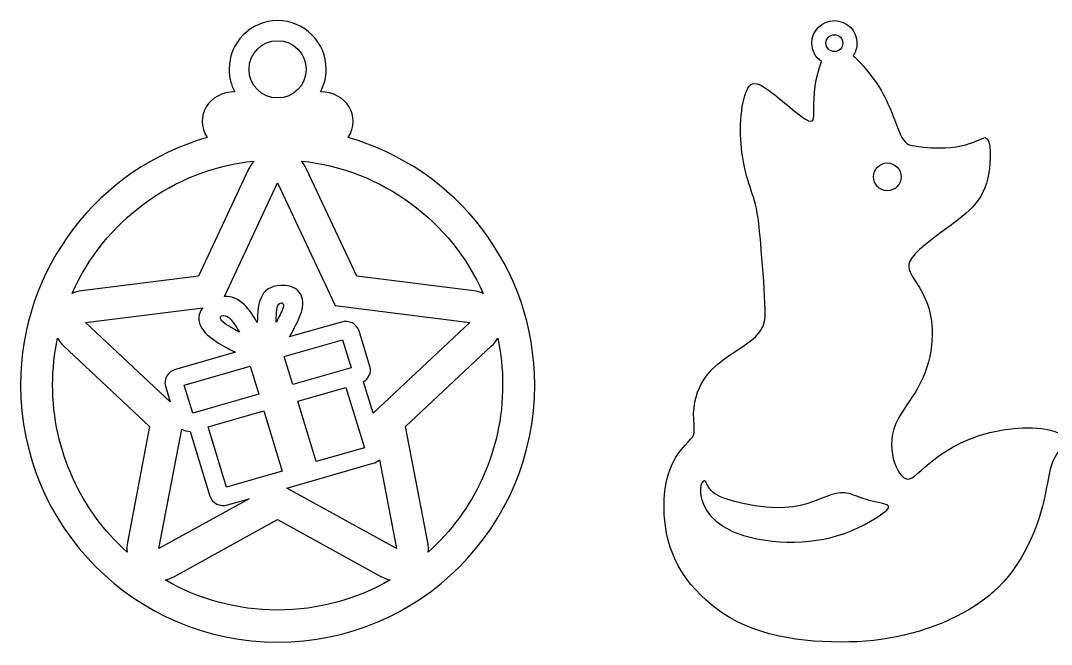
# Model space of a CAD drawing. Header units: centimetres. Extents: x 1 to 127, y -92 to 6.
# Drawn here: x 58.92 to 75.52, y -5.17 to 4.87 of the extents above; entities that cross this region are included whole.
import ezdxf

# ---------------------------------------------------------------- set-up
doc = ezdxf.new("R2010")
doc.units = ezdxf.units.CM
doc.header["$MEASUREMENT"] = 0
doc.layers.add('layer 1', color=7, linetype='Continuous')

msp = doc.modelspace()

# ---------------------------------------------------------------- linework, layer by layer
at = {"layer": 'layer 1', "color": 250}
for points, knots in [([(62.36792, 3.72116), (62.31035, 3.83006), (62.2777, 3.95418), (62.2777, 4.08595), (62.2777, 4.08595), (62.2777, 4.51767), (62.62766, 4.86763), (63.05938, 4.86763), (63.05938, 4.86763), (63.4911, 4.86763), (63.84106, 4.51767), (63.84106, 4.08595), (63.84106, 4.08595), (63.84106, 3.95418), (63.80841, 3.83006), (63.75084, 3.72116), (63.75084, 3.72116), (64.16048, 3.72116), (64.41575, 3.32569), (64.19352, 2.98636), (64.19352, 2.98636), (65.92751, 2.49327), (67.19743, 0.89779), (67.19743, -0.99433), (67.19743, -0.99433), (67.19743, -3.2797), (65.34476, -5.13237), (63.05938, -5.13237), (63.05938, -5.13237), (60.77401, -5.13237), (58.92133, -3.2797), (58.92133, -0.99433), (58.92133, -0.99433), (58.92133, 0.89779), (60.19125, 2.49328), (61.92524, 2.98636), (61.92524, 2.98636), (61.70299, 3.32565), (61.95832, 3.72116), (62.36792, 3.72116)], [0, 0, 0, 0, 0.09090909, 0.09090909, 0.09090909, 0.09090909, 0.18181818, 0.18181818, 0.18181818, 0.18181818, 0.27272727, 0.27272727, 0.27272727, 0.27272727, 0.36363636, 0.36363636, 0.36363636, 0.36363636, 0.45454545, 0.45454545, 0.45454545, 0.45454545, 0.54545455, 0.54545455, 0.54545455, 0.54545455, 0.63636364, 0.63636364, 0.63636364, 0.63636364, 0.72727273, 0.72727273, 0.72727273, 0.72727273, 0.81818182, 0.81818182, 0.81818182, 0.81818182, 1, 1, 1, 1]), ([(73.41634, -0.94608), (73.61461, -0.53868), (73.66609, -0.01768), (73.49181, 0.37897), (73.49181, 0.37897), (73.24617, 0.93797), (72.92768, 0.85677), (73.73691, 1.45772), (73.73691, 1.45772), (74.14639, 1.7618), (74.43229, 1.92654), (74.51054, 2.42538), (74.51054, 2.42538), (74.53114, 2.55672), (74.56516, 2.9905), (74.44605, 2.98479), (74.44605, 2.98479), (74.36467, 2.98088), (74.06688, 2.73076), (73.31805, 2.85108), (73.31805, 2.85108), (73.20868, 2.86866), (73.1563, 2.88055), (73.08268, 3.043), (73.08268, 3.043), (73.00907, 3.20546), (72.91426, 3.51849), (72.74902, 3.78942), (72.74902, 3.78942), (72.62418, 3.9941), (72.4592, 4.17473), (72.32386, 4.30207), (72.32386, 4.30207), (72.3628, 4.35992), (72.38552, 4.42958), (72.38552, 4.50455), (72.38552, 4.50455), (72.38552, 4.70508), (72.22297, 4.86763), (72.02244, 4.86763), (72.02244, 4.86763), (71.8219, 4.86763), (71.65935, 4.70508), (71.65935, 4.50455), (71.65935, 4.50455), (71.65935, 4.38182), (71.72025, 4.27333), (71.81347, 4.20761), (71.81347, 4.20761), (71.71739, 3.96228), (71.68745, 3.66801), (71.69206, 3.42711), (71.69206, 3.42711), (71.69475, 3.28715), (71.70163, 3.19491), (71.55941, 3.28145), (71.55941, 3.28145), (71.41719, 3.36798), (71.12587, 3.63329), (70.94333, 3.76102), (70.94333, 3.76102), (70.76078, 3.88878), (70.68701, 3.87896), (70.63089, 3.78158), (70.63089, 3.78158), (70.49572, 3.54708), (70.49171, 2.99905), (70.54125, 2.69024), (70.54125, 2.69024), (70.62544, 2.16548), (70.74757, 2.10064), (70.80537, 1.60175), (70.80537, 1.60175), (70.83228, 1.36943), (70.93222, 0.21274), (70.90402, 0.05196), (70.90402, 0.05196), (70.80277, -0.5252), (69.65422, -0.47329), (69.76256, -1.65701), (69.76256, -1.65701), (69.77968, -1.84411), (69.74038, -1.81569), (69.561, -2.03241), (69.561, -2.03241), (69.29593, -2.35267), (69.24112, -2.79804), (69.30173, -3.26513), (69.30173, -3.26513), (69.3827, -3.88926), (69.78393, -4.40791), (70.34275, -4.74114), (70.34275, -4.74114), (70.94255, -5.09881), (71.83037, -5.16882), (72.52704, -5.1173), (72.52704, -5.1173), (73.17919, -5.06907), (73.88954, -4.84109), (74.40158, -4.46996), (74.40158, -4.46996), (74.91816, -4.09555), (75.21469, -3.53845), (75.37222, -2.94541), (75.37222, -2.94541), (75.49706, -2.47546), (75.44283, -2.28327), (75.67993, -1.99845), (75.67993, -1.99845), (75.73021, -1.93805), (75.76065, -1.89781), (75.72794, -1.84732), (75.72794, -1.84732), (75.59991, -1.64964), (75.01013, -1.66802), (74.71167, -1.72167), (74.71167, -1.72167), (73.66691, -1.90947), (73.37499, -2.52807), (73.19823, -2.51071), (73.19823, -2.51071), (73.03399, -2.49457), (72.80447, -1.9771), (73.05342, -1.52894), (73.05342, -1.52894), (73.14439, -1.36514), (73.30589, -1.17308), (73.41634, -0.94608)], [0, 0, 0, 0, 0.03030303, 0.03030303, 0.03030303, 0.03030303, 0.06060606, 0.06060606, 0.06060606, 0.06060606, 0.09090909, 0.09090909, 0.09090909, 0.09090909, 0.12121212, 0.12121212, 0.12121212, 0.12121212, 0.15151515, 0.15151515, 0.15151515, 0.15151515, 0.18181818, 0.18181818, 0.18181818, 0.18181818, 0.21212121, 0.21212121, 0.21212121, 0.21212121, 0.24242424, 0.24242424, 0.24242424, 0.24242424, 0.27272727, 0.27272727, 0.27272727, 0.27272727, 0.3030303, 0.3030303, 0.3030303, 0.3030303, 0.33333333, 0.33333333, 0.33333333, 0.33333333, 0.36363636, 0.36363636, 0.36363636, 0.36363636, 0.39393939, 0.39393939, 0.39393939, 0.39393939, 0.42424242, 0.42424242, 0.42424242, 0.42424242, 0.45454545, 0.45454545, 0.45454545, 0.45454545, 0.48484848, 0.48484848, 0.48484848, 0.48484848, 0.51515152, 0.51515152, 0.51515152, 0.51515152, 0.54545455, 0.54545455, 0.54545455, 0.54545455, 0.57575758, 0.57575758, 0.57575758, 0.57575758, 0.60606061, 0.60606061, 0.60606061, 0.60606061, 0.63636364, 0.63636364, 0.63636364, 0.63636364, 0.66666667, 0.66666667, 0.66666667, 0.66666667, 0.6969697, 0.6969697, 0.6969697, 0.6969697, 0.72727273, 0.72727273, 0.72727273, 0.72727273, 0.75757576, 0.75757576, 0.75757576, 0.75757576, 0.78787879, 0.78787879, 0.78787879, 0.78787879, 0.81818182, 0.81818182, 0.81818182, 0.81818182, 0.84848485, 0.84848485, 0.84848485, 0.84848485, 0.87878788, 0.87878788, 0.87878788, 0.87878788, 0.90909091, 0.90909091, 0.90909091, 0.90909091, 0.93939394, 0.93939394, 0.93939394, 0.93939394, 1, 1, 1, 1]), ([(63.05938, 3.62341), (63.31359, 3.62341), (63.51966, 3.82947), (63.51966, 4.08368), (63.51966, 4.08368), (63.51966, 4.33789), (63.31359, 4.54396), (63.05938, 4.54396), (63.05938, 4.54396), (62.80517, 4.54396), (62.5991, 4.33789), (62.5991, 4.08368), (62.5991, 4.08368), (62.5991, 3.82947), (62.80517, 3.62341), (63.05938, 3.62341)], [0, 0, 0, 0, 0.2, 0.2, 0.2, 0.2, 0.4, 0.4, 0.4, 0.4, 0.6, 0.6, 0.6, 0.6, 1, 1, 1, 1]), ([(72.02244, 4.36852), (72.09756, 4.36852), (72.15846, 4.42942), (72.15846, 4.50455), (72.15846, 4.50455), (72.15846, 4.57967), (72.09756, 4.64057), (72.02244, 4.64057), (72.02244, 4.64057), (71.94731, 4.64057), (71.88641, 4.57967), (71.88641, 4.50455), (71.88641, 4.50455), (71.88641, 4.42942), (71.94731, 4.36852), (72.02244, 4.36852)], [0, 0, 0, 0, 0.2, 0.2, 0.2, 0.2, 0.4, 0.4, 0.4, 0.4, 0.6, 0.6, 0.6, 0.6, 1, 1, 1, 1]), ([(59.74916, 0.47874), (59.79656, 0.50023), (59.84812, 0.51489), (59.90283, 0.52177), (59.90283, 0.52177), (59.90283, 0.52177), (61.78577, 0.75846), (61.78577, 0.75846), (61.78577, 0.75846), (61.78577, 0.75846), (62.59274, 2.4761), (62.59274, 2.4761), (62.59274, 2.4761), (62.61609, 2.52581), (62.64579, 2.57017), (62.68071, 2.6085), (62.68071, 2.6085), (61.36859, 2.47218), (60.26465, 1.6355), (59.74916, 0.47874)], [0, 0, 0, 0, 0.16666667, 0.16666667, 0.16666667, 0.16666667, 0.33333333, 0.33333333, 0.33333333, 0.33333333, 0.5, 0.5, 0.5, 0.5, 0.66666667, 0.66666667, 0.66666667, 0.66666667, 1, 1, 1, 1]), ([(64.333, 0.75846), (64.333, 0.75846), (66.21594, 0.52177), (66.21594, 0.52177), (66.21594, 0.52177), (66.27065, 0.51489), (66.3222, 0.50023), (66.36961, 0.47874), (66.36961, 0.47874), (65.85408, 1.63549), (64.75017, 2.47218), (63.43805, 2.6085), (63.43805, 2.6085), (63.47297, 2.57017), (63.50268, 2.52581), (63.52602, 2.4761), (63.52602, 2.4761), (63.52602, 2.4761), (64.333, 0.75846), (64.333, 0.75846)], [0, 0, 0, 0, 0.16666667, 0.16666667, 0.16666667, 0.16666667, 0.33333333, 0.33333333, 0.33333333, 0.33333333, 0.5, 0.5, 0.5, 0.5, 0.66666667, 0.66666667, 0.66666667, 0.66666667, 1, 1, 1, 1]), ([(72.8736, 2.1308), (72.99688, 2.1308), (73.09682, 2.23073), (73.09682, 2.35402), (73.09682, 2.35402), (73.09682, 2.4773), (72.99688, 2.57724), (72.8736, 2.57724), (72.8736, 2.57724), (72.75031, 2.57724), (72.65038, 2.4773), (72.65038, 2.35402), (72.65038, 2.35402), (72.65038, 2.23073), (72.75031, 2.1308), (72.8736, 2.1308)], [0, 0, 0, 0, 0.2, 0.2, 0.2, 0.2, 0.4, 0.4, 0.4, 0.4, 0.6, 0.6, 0.6, 0.6, 1, 1, 1, 1]), ([(64.44118, -0.94559), (64.44118, -0.94559), (64.59487, -1.4499), (64.59487, -1.4499), (64.59487, -1.4499), (64.59487, -1.4499), (66.15163, 0.01021), (66.15163, 0.01021), (66.15163, 0.01021), (66.15163, 0.01021), (63.98706, 0.28231), (63.98706, 0.28231), (63.98706, 0.28231), (63.98706, 0.28231), (63.05938, 2.25687), (63.05938, 2.25687), (63.05938, 2.25687), (63.05938, 2.25687), (62.20131, 0.43048), (62.20131, 0.43048), (62.20131, 0.43048), (62.45795, 0.44265), (62.61848, 0.20721), (62.73128, 0.00976), (62.73128, 0.00976), (62.73389, 0.33386), (62.78162, 0.63635), (63.1857, 0.60386), (63.1857, 0.60386), (63.27348, 0.59681), (63.35801, 0.56536), (63.41266, 0.49339), (63.41266, 0.49339), (63.48312, 0.40056), (63.47283, 0.28269), (63.44067, 0.17752), (63.44067, 0.17752), (63.40836, 0.07191), (63.34589, -0.04962), (63.2914, -0.1462), (63.2914, -0.1462), (63.2771, -0.17156), (63.26238, -0.19666), (63.24744, -0.22163), (63.24744, -0.22163), (63.24744, -0.22163), (64.08471, 0.01733), (64.08471, 0.01733), (64.08471, 0.01733), (64.20088, 0.05049), (64.33291, -0.00565), (64.36925, -0.12489), (64.36925, -0.12489), (64.36925, -0.12489), (64.54418, -0.69892), (64.54418, -0.69892), (64.54418, -0.69892), (64.57425, -0.79758), (64.52458, -0.89561), (64.44118, -0.94559)], [0, 0, 0, 0, 0.0625, 0.0625, 0.0625, 0.0625, 0.125, 0.125, 0.125, 0.125, 0.1875, 0.1875, 0.1875, 0.1875, 0.25, 0.25, 0.25, 0.25, 0.3125, 0.3125, 0.3125, 0.3125, 0.375, 0.375, 0.375, 0.375, 0.4375, 0.4375, 0.4375, 0.4375, 0.5, 0.5, 0.5, 0.5, 0.5625, 0.5625, 0.5625, 0.5625, 0.625, 0.625, 0.625, 0.625, 0.6875, 0.6875, 0.6875, 0.6875, 0.75, 0.75, 0.75, 0.75, 0.8125, 0.8125, 0.8125, 0.8125, 0.875, 0.875, 0.875, 0.875, 1, 1, 1, 1]), ([(63.0364, 0.01777), (63.03761, 0.01992), (63.03884, 0.02207), (63.04006, 0.02425), (63.04006, 0.02425), (63.08039, 0.09574), (63.12261, 0.17427), (63.14665, 0.25288), (63.14665, 0.25288), (63.16209, 0.30334), (63.14523, 0.35991), (63.07688, 0.30492), (63.07688, 0.30492), (63.03358, 0.27002), (63.03791, 0.0814), (63.0364, 0.01777)], [0, 0, 0, 0, 0.2, 0.2, 0.2, 0.2, 0.4, 0.4, 0.4, 0.4, 0.6, 0.6, 0.6, 0.6, 1, 1, 1, 1]), ([(61.3297, -1.26777), (61.3297, -1.26777), (61.25316, -1.01664), (61.25316, -1.01664), (61.25316, -1.01664), (61.21666, -0.89682), (61.29776, -0.7781), (61.41394, -0.74494), (61.41394, -0.74494), (61.41394, -0.74494), (62.38221, -0.46858), (62.38221, -0.46858), (62.38221, -0.46858), (62.34162, -0.44878), (62.3012, -0.42866), (62.26121, -0.40765), (62.26121, -0.40765), (62.15685, -0.35279), (62.05048, -0.29227), (61.95962, -0.2168), (61.95962, -0.2168), (61.86773, -0.14045), (61.78294, -0.0359), (61.79079, 0.09053), (61.79079, 0.09053), (61.79449, 0.15022), (61.81771, 0.20249), (61.85253, 0.24721), (61.85253, 0.24721), (61.85253, 0.24721), (59.96713, 0.01021), (59.96713, 0.01021), (59.96713, 0.01021), (59.96713, 0.01021), (61.3297, -1.26777), (61.3297, -1.26777)], [0, 0, 0, 0, 0.1, 0.1, 0.1, 0.1, 0.2, 0.2, 0.2, 0.2, 0.3, 0.3, 0.3, 0.3, 0.4, 0.4, 0.4, 0.4, 0.5, 0.5, 0.5, 0.5, 0.6, 0.6, 0.6, 0.6, 0.7, 0.7, 0.7, 0.7, 0.8, 0.8, 0.8, 0.8, 1, 1, 1, 1]), ([(62.44284, -0.14439), (62.40364, -0.07575), (62.2909, 0.11151), (62.21642, 0.12025), (62.21642, 0.12025), (62.10898, 0.13288), (62.12785, 0.06135), (62.1794, 0.01859), (62.1794, 0.01859), (62.25234, -0.04204), (62.3419, -0.09141), (62.42576, -0.13547), (62.42576, -0.13547), (62.43145, -0.13846), (62.43715, -0.14143), (62.44284, -0.14439)], [0, 0, 0, 0, 0.2, 0.2, 0.2, 0.2, 0.4, 0.4, 0.4, 0.4, 0.6, 0.6, 0.6, 0.6, 1, 1, 1, 1]), ([(60.6351, -3.68587), (60.62952, -3.63465), (60.63161, -3.58162), (60.64187, -3.52803), (60.64187, -3.52803), (60.64187, -3.52803), (60.99862, -1.66411), (60.99862, -1.66411), (60.99862, -1.66411), (60.99862, -1.66411), (59.61442, -0.36584), (59.61442, -0.36584), (59.61442, -0.36584), (59.5743, -0.3282), (59.54124, -0.28615), (59.51556, -0.24102), (59.51556, -0.24102), (59.46415, -0.48404), (59.43691, -0.73599), (59.43691, -0.99433), (59.43691, -0.99433), (59.43691, -2.06265), (59.89945, -3.02287), (60.6351, -3.68587)], [0, 0, 0, 0, 0.14285714, 0.14285714, 0.14285714, 0.14285714, 0.28571429, 0.28571429, 0.28571429, 0.28571429, 0.42857143, 0.42857143, 0.42857143, 0.42857143, 0.57142857, 0.57142857, 0.57142857, 0.57142857, 0.71428571, 0.71428571, 0.71428571, 0.71428571, 1, 1, 1, 1]), ([(63.30454, -0.98762), (63.30454, -0.98762), (64.24162, -0.72016), (64.24162, -0.72016), (64.24162, -0.72016), (64.24162, -0.72016), (64.10387, -0.26813), (64.10387, -0.26813), (64.10387, -0.26813), (64.10387, -0.26813), (63.16678, -0.53558), (63.16678, -0.53558), (63.16678, -0.53558), (63.16678, -0.53558), (63.30454, -0.98762), (63.30454, -0.98762)], [0, 0, 0, 0, 0.2, 0.2, 0.2, 0.2, 0.4, 0.4, 0.4, 0.4, 0.6, 0.6, 0.6, 0.6, 1, 1, 1, 1]), ([(66.6032, -0.24102), (66.57752, -0.28615), (66.54447, -0.3282), (66.50434, -0.36584), (66.50434, -0.36584), (66.50434, -0.36584), (65.12014, -1.66411), (65.12014, -1.66411), (65.12014, -1.66411), (65.12014, -1.66411), (65.47689, -3.52803), (65.47689, -3.52803), (65.47689, -3.52803), (65.48715, -3.58162), (65.48924, -3.63465), (65.48366, -3.68587), (65.48366, -3.68587), (66.2193, -3.02285), (66.68185, -2.06265), (66.68185, -0.99433), (66.68185, -0.99433), (66.68185, -0.73599), (66.65465, -0.48402), (66.6032, -0.24102)], [0, 0, 0, 0, 0.14285714, 0.14285714, 0.14285714, 0.14285714, 0.28571429, 0.28571429, 0.28571429, 0.28571429, 0.42857143, 0.42857143, 0.42857143, 0.42857143, 0.57142857, 0.57142857, 0.57142857, 0.57142857, 0.71428571, 0.71428571, 0.71428571, 0.71428571, 1, 1, 1, 1]), ([(62.61638, -0.69267), (62.61638, -0.69267), (61.55574, -0.99539), (61.55574, -0.99539), (61.55574, -0.99539), (61.55574, -0.99539), (61.69348, -1.44744), (61.69348, -1.44744), (61.69348, -1.44744), (61.69348, -1.44744), (62.75415, -1.14471), (62.75415, -1.14471), (62.75415, -1.14471), (62.75415, -1.14471), (62.61638, -0.69267), (62.61638, -0.69267)], [0, 0, 0, 0, 0.2, 0.2, 0.2, 0.2, 0.4, 0.4, 0.4, 0.4, 0.6, 0.6, 0.6, 0.6, 1, 1, 1, 1]), ([(63.68187, -2.22578), (63.68187, -2.22578), (64.45503, -2.0051), (64.45503, -2.0051), (64.45503, -2.0051), (64.45503, -2.0051), (64.15926, -1.0346), (64.15926, -1.0346), (64.15926, -1.0346), (64.15926, -1.0346), (63.38611, -1.25526), (63.38611, -1.25526), (63.38611, -1.25526), (63.38611, -1.25526), (63.68187, -2.22578), (63.68187, -2.22578)], [0, 0, 0, 0, 0.2, 0.2, 0.2, 0.2, 0.4, 0.4, 0.4, 0.4, 0.6, 0.6, 0.6, 0.6, 1, 1, 1, 1]), ([(62.83571, -1.41235), (62.83571, -1.41235), (61.93898, -1.6683), (61.93898, -1.6683), (61.93898, -1.6683), (61.93898, -1.6683), (62.23474, -2.63881), (62.23474, -2.63881), (62.23474, -2.63881), (62.23474, -2.63881), (63.13146, -2.38287), (63.13146, -2.38287), (63.13146, -2.38287), (63.13146, -2.38287), (62.83571, -1.41235), (62.83571, -1.41235)], [0, 0, 0, 0, 0.2, 0.2, 0.2, 0.2, 0.4, 0.4, 0.4, 0.4, 0.6, 0.6, 0.6, 0.6, 1, 1, 1, 1]), ([(62.60083, -2.82525), (62.60083, -2.82525), (62.25389, -2.92427), (62.25389, -2.92427), (62.25389, -2.92427), (62.1377, -2.95743), (62.00569, -2.90126), (61.96936, -2.78202), (61.96936, -2.78202), (61.96936, -2.78202), (61.65251, -1.74232), (61.65251, -1.74232), (61.65251, -1.74232), (61.60376, -1.74383), (61.55555, -1.73085), (61.51567, -1.70528), (61.51567, -1.70528), (61.51567, -1.70528), (61.14826, -3.62496), (61.14826, -3.62496), (61.14826, -3.62496), (61.14826, -3.62496), (62.60083, -2.82525), (62.60083, -2.82525)], [0, 0, 0, 0, 0.14285714, 0.14285714, 0.14285714, 0.14285714, 0.28571429, 0.28571429, 0.28571429, 0.28571429, 0.42857143, 0.42857143, 0.42857143, 0.42857143, 0.57142857, 0.57142857, 0.57142857, 0.57142857, 0.71428571, 0.71428571, 0.71428571, 0.71428571, 1, 1, 1, 1]), ([(64.69737, -2.19786), (64.66964, -2.22437), (64.63513, -2.24463), (64.59681, -2.25556), (64.59681, -2.25556), (64.59681, -2.25556), (63.20481, -2.65287), (63.20481, -2.65287), (63.20481, -2.65287), (63.20481, -2.65287), (64.9705, -3.62496), (64.9705, -3.62496), (64.9705, -3.62496), (64.9705, -3.62496), (64.69737, -2.19786), (64.69737, -2.19786)], [0, 0, 0, 0, 0.2, 0.2, 0.2, 0.2, 0.4, 0.4, 0.4, 0.4, 0.6, 0.6, 0.6, 0.6, 1, 1, 1, 1]), ([(70.54942, -2.90279), (71.6512, -3.1515), (71.87002, -2.63426), (72.25868, -2.74288), (72.25868, -2.74288), (72.34965, -2.76829), (72.46389, -2.81966), (72.5826, -2.85256), (72.5826, -2.85256), (72.83641, -2.92287), (73.0197, -2.90023), (72.80116, -3.05999), (72.80116, -3.05999), (72.29422, -3.43058), (71.67001, -3.57504), (71.0204, -3.50816), (71.0204, -3.50816), (69.59688, -3.3616), (69.84608, -2.39076), (69.9513, -2.55228), (69.9513, -2.55228), (69.97622, -2.59053), (69.99843, -2.6765), (70.09897, -2.74492), (70.09897, -2.74492), (70.19952, -2.81333), (70.37836, -2.86418), (70.54942, -2.90279)], [0, 0, 0, 0, 0.125, 0.125, 0.125, 0.125, 0.25, 0.25, 0.25, 0.25, 0.375, 0.375, 0.375, 0.375, 0.5, 0.5, 0.5, 0.5, 0.625, 0.625, 0.625, 0.625, 0.75, 0.75, 0.75, 0.75, 1, 1, 1, 1]), ([(64.87074, -4.13198), (64.82, -4.12151), (64.76992, -4.10308), (64.72185, -4.07661), (64.72185, -4.07661), (64.72185, -4.07661), (63.05938, -3.16135), (63.05938, -3.16135), (63.05938, -3.16135), (63.05938, -3.16135), (61.39692, -4.07661), (61.39692, -4.07661), (61.39692, -4.07661), (61.34884, -4.10308), (61.29877, -4.12151), (61.24803, -4.13198), (61.24803, -4.13198), (61.78089, -4.44026), (62.39951, -4.61679), (63.05938, -4.61679), (63.05938, -4.61679), (63.71926, -4.61679), (64.3379, -4.44029), (64.87074, -4.13198)], [0, 0, 0, 0, 0.14285714, 0.14285714, 0.14285714, 0.14285714, 0.28571429, 0.28571429, 0.28571429, 0.28571429, 0.42857143, 0.42857143, 0.42857143, 0.42857143, 0.57142857, 0.57142857, 0.57142857, 0.57142857, 0.71428571, 0.71428571, 0.71428571, 0.71428571, 1, 1, 1, 1])]:
    msp.add_open_spline(points, degree=3, knots=knots, dxfattribs=at)

doc.saveas('drawing.dxf')
